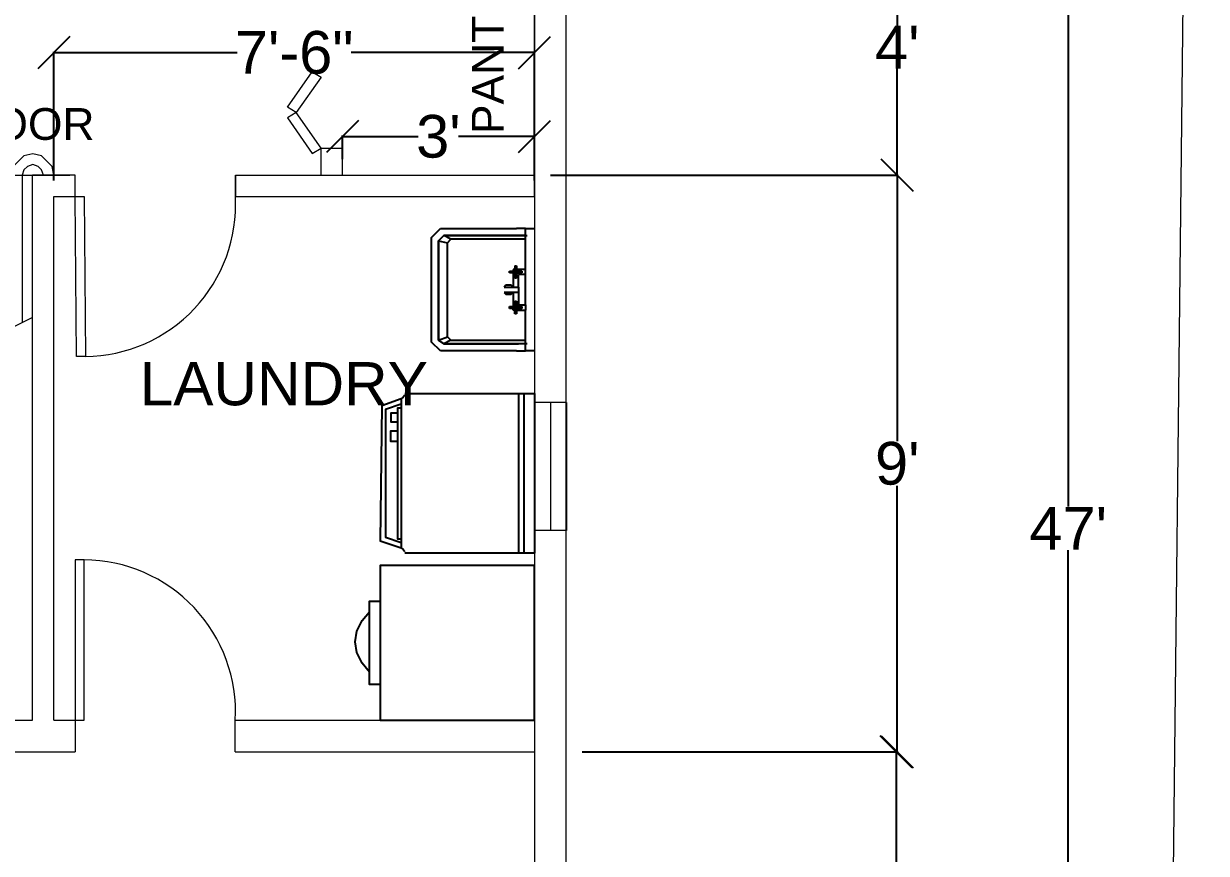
# Model space of a CAD drawing. Header units: inches. Extents: x 2489 to 6987, y 91 to 1364.
# Drawn here: x 5505.2 to 5726.9, y 803.9 to 959.5 of the extents above; entities that cross this region are included whole.
import ezdxf

# ---------------------------------------------------------------- set-up
doc = ezdxf.new("R2010")
doc.units = ezdxf.units.IN
doc.header["$MEASUREMENT"] = 0
doc.layers.add('PDF2_Geometry', color=7, linetype='Continuous')
doc.layers.add('PDF2_Text', color=7, linetype='Continuous')
doc.styles.add('PDF Arial', font='arial.ttf')
doc.styles.get("Standard").update_dxf_attribs({"font": 'arial.ttf'})
doc.dimstyles.get("Standard").update_dxf_attribs({"dimtxt": 8, "dimasz": 6, "dimexe": 0.18, "dimexo": 3, "dimgap": 0.09, "dimtad": 0, "dimtih": 1, "dimtoh": 1, "dimdec": 4, "dimzin": 0, "dimdsep": 46, "dimlunit": 4, "dimtxsty": 'Standard', "dimblk": 'OBLIQUE', "dimcen": 0.09, "dimadec": 0, "dimazin": 0, "dimtfac": 1, "dimtdec": 4, "dimtofl": 0, "dimtmove": 0, "dimatfit": 3, "dimldrblk": 'OBLIQUE', "dimfxl": 1, "dimtolj": 1, "dimtzin": 0, "dimarcsym": 0})

# ---------------------------------------------------------------- blocks, each defined once
blk = doc.blocks.new('_Oblique')
at = {"color": 0, "linetype": 'ByBlock', "lineweight": -2}
blk.add_line((-0.5, -0.5), (0.5, 0.5), dxfattribs=at)
blk = doc.blocks.new('*D108')
at = {"layer": 'Defpoints', "color": 0, "lineweight": 15, "transparency": 16777216}
for p in [(5606.92, 1146.92), (5701.03, 1146.92), (5606.92, 582.79)]:
    blk.add_point(p, dxfattribs=at)
at = {"layer": 'PDF2_Geometry', "color": 0, "lineweight": -2, "transparency": 16777216}
for p, q in [((5609.92, 1146.92), (5701.21, 1146.92)), ((5701.03, 1146.92), (5701.03, 868.95)), ((5701.03, 582.79), (5701.03, 860.77)), ((5609.92, 582.79), (5701.21, 582.79))]:
    blk.add_line(p, q, dxfattribs=at)
at = {"layer": 'PDF2_Geometry', "color": 0, "lineweight": -2, "transparency": 16777216, "xscale": 6, "yscale": 6, "zscale": 6}
for p, rotation in [((5701.03, 1146.92), 90), ((5701.03, 582.79), 270)]:
    blk.add_blockref('_Oblique', p, dxfattribs=dict(at, rotation=rotation))
at = {"layer": 'PDF2_Geometry', "color": 0, "lineweight": 9, "transparency": 16777216, "insert": (5701.03, 864.86), "char_height": 8, "attachment_point": 5}
blk.add_mtext("\\A1;47'", dxfattribs=at)
blk = doc.blocks.new('*D109')
at = {"layer": 'Defpoints', "color": 0, "lineweight": 15, "transparency": 16777216}
for p in [(5609.25, 822.95), (5668.79, 822.95), (5606.92, 582.79)]:
    blk.add_point(p, dxfattribs=at)
at = {"layer": 'PDF2_Geometry', "color": 0, "lineweight": -2, "transparency": 16777216}
for p, q in [((5612.25, 822.95), (5668.97, 822.95)), ((5668.79, 822.95), (5668.79, 707.04)), ((5668.79, 582.79), (5668.79, 698.69)), ((5609.92, 582.79), (5668.97, 582.79))]:
    blk.add_line(p, q, dxfattribs=at)
at = {"layer": 'PDF2_Geometry', "color": 0, "lineweight": -2, "transparency": 16777216, "xscale": 6, "yscale": 6, "zscale": 6}
for p, rotation in [((5668.79, 822.95), 90), ((5668.79, 582.79), 270)]:
    blk.add_blockref('_Oblique', p, dxfattribs=dict(at, rotation=rotation))
at = {"layer": 'PDF2_Geometry', "color": 0, "lineweight": 9, "transparency": 16777216, "insert": (5668.79, 702.87), "char_height": 8, "attachment_point": 5}
blk.add_mtext("\\A1;20'", dxfattribs=at)
blk = doc.blocks.new('*D100')
at = {"layer": 'Defpoints', "color": 0, "lineweight": 15, "transparency": 16777216}
for p in [(5600.93, 931.05), (5668.97, 931.05), (5606.92, 822.95)]:
    blk.add_point(p, dxfattribs=at)
at = {"layer": 'PDF2_Geometry', "color": 0, "lineweight": -2, "transparency": 16777216}
for p, q in [((5603.93, 931.05), (5669.15, 931.05)), ((5668.97, 931.05), (5668.97, 881.17)), ((5668.97, 822.95), (5668.97, 872.82)), ((5609.92, 822.95), (5669.15, 822.95))]:
    blk.add_line(p, q, dxfattribs=at)
at = {"layer": 'PDF2_Geometry', "color": 0, "lineweight": -2, "transparency": 16777216, "xscale": 6, "yscale": 6, "zscale": 6}
for p, rotation in [((5668.97, 931.05), 90), ((5668.97, 822.95), 270)]:
    blk.add_blockref('_Oblique', p, dxfattribs=dict(at, rotation=rotation))
at = {"layer": 'PDF2_Geometry', "color": 0, "lineweight": 9, "transparency": 16777216, "insert": (5668.97, 877), "char_height": 8, "attachment_point": 5}
blk.add_mtext("\\A1;9'", dxfattribs=at)
blk = doc.blocks.new('*D185')
at = {"color": 0, "lineweight": -2, "transparency": 16777216}
for p, q in [((5603.93, 979.05), (5669.15, 979.05)), ((5668.97, 979.05), (5668.97, 959.14)), ((5668.97, 931.05), (5668.97, 950.96)), ((5603.93, 931.05), (5669.15, 931.05))]:
    blk.add_line(p, q, dxfattribs=at)
at = {"layer": 'Defpoints', "color": 0, "lineweight": 15, "transparency": 16777216}
for p in [(5600.93, 979.05), (5668.97, 979.05), (5600.93, 931.05)]:
    blk.add_point(p, dxfattribs=at)
at = {"color": 0, "lineweight": -2, "transparency": 16777216, "xscale": 6, "yscale": 6, "zscale": 6}
for p, rotation in [((5668.97, 979.05), 90), ((5668.97, 931.05), 270)]:
    blk.add_blockref('_Oblique', p, dxfattribs=dict(at, rotation=rotation))
at = {"color": 0, "lineweight": 15, "transparency": 16777216, "insert": (5668.97, 955.05), "char_height": 8, "attachment_point": 5}
blk.add_mtext("\\A1;4'", dxfattribs=at)
blk = doc.blocks.new('*D186')
at = {"color": 0, "lineweight": -2, "transparency": 16777216}
for p, q in [((5564.93, 934.05), (5564.93, 938.47)), ((5564.93, 938.29), (5579.16, 938.29)), ((5600.93, 938.29), (5586.7, 938.29)), ((5600.93, 934.05), (5600.93, 938.47))]:
    blk.add_line(p, q, dxfattribs=at)
at = {"layer": 'Defpoints', "color": 0, "lineweight": 15, "transparency": 16777216}
for p in [(5600.93, 938.29), (5564.93, 931.05), (5600.93, 931.05)]:
    blk.add_point(p, dxfattribs=at)
at = {"color": 0, "lineweight": -2, "transparency": 16777216, "xscale": 6, "yscale": 6, "zscale": 6, "rotation": 180}
blk.add_blockref('_Oblique', (5564.93, 938.29), dxfattribs=at)
at = {"color": 0, "lineweight": -2, "transparency": 16777216, "xscale": 6, "yscale": 6, "zscale": 6}
blk.add_blockref('_Oblique', (5600.93, 938.29), dxfattribs=at)
at = {"color": 0, "lineweight": 15, "transparency": 16777216, "insert": (5582.93, 938.29), "char_height": 8, "attachment_point": 5}
blk.add_mtext("\\A1;3'", dxfattribs=at)
blk = doc.blocks.new('*D187')
at = {"color": 0, "lineweight": -2, "transparency": 16777216}
for p, q in [((5510.86, 930.06), (5510.86, 954.2)), ((5510.86, 954.02), (5545.2, 954.02)), ((5600.93, 954.02), (5566.58, 954.02)), ((5600.93, 930.06), (5600.93, 954.2))]:
    blk.add_line(p, q, dxfattribs=at)
at = {"layer": 'Defpoints', "color": 0, "lineweight": 15, "transparency": 16777216}
for p in [(5510.86, 954.02), (5510.86, 927.06), (5600.93, 927.06)]:
    blk.add_point(p, dxfattribs=at)
at = {"color": 0, "lineweight": -2, "transparency": 16777216, "xscale": 6, "yscale": 6, "zscale": 6}
for p, rotation in [((5510.86, 954.02), 180.0000105674483), ((5600.93, 954.02), 1.056744827643286e-05)]:
    blk.add_blockref('_Oblique', p, dxfattribs=dict(at, rotation=rotation))
at = {"color": 0, "lineweight": 15, "transparency": 16777216, "insert": (5555.89, 954.02), "char_height": 8, "attachment_point": 5}
blk.add_mtext('\\A1;7\'-6"', dxfattribs=at)

msp = doc.modelspace()

# ---------------------------------------------------------------- linework, layer by layer
at = {"lineweight": 15}
for p, q in [((5600.9281, 1033.77064), (5600.9281, 725.8773)), ((5606.91536, 725.87729), (5606.91536, 1033.77064)), ((5560.9281, 949.42155), (5560.9281, 949.4388)), ((5560.9281, 931.04783), (5560.9281, 936.14102)), ((5564.9281, 931.04783), (5564.9281, 936.12887)), ((5514.85768, 927.04143), (5514.85768, 931.04784)), ((5544.86948, 931.03293), (5600.93449, 931.04783)), ((5510.85771, 927.05635), (5514.85768, 927.04143)), ((5510.85771, 828.93272), (5514.85771, 828.93272)), ((5514.85771, 828.93272), (5514.85771, 822.94549))]:
    msp.add_line(p, q, dxfattribs=at)
at = {"layer": 'PDF2_Geometry', "lineweight": 25}
for p, q in [((5581.63604, 919.39326), (5583.29915, 921.05638)), ((5583.29914, 921.05636), (5597.60192, 921.05636)), ((5599.26501, 920.05847), (5599.26501, 921.05636)), ((5599.26501, 921.05636), (5600.9281, 921.05636)), ((5581.63604, 899.76853), (5581.63604, 919.39326)), ((5583.96434, 919.72584), (5582.96651, 918.72801)), ((5582.96651, 918.72801), (5583.96434, 919.72584)), ((5582.96651, 918.72801), (5584.6296, 918.39539)), ((5582.96651, 900.1011), (5582.96651, 918.72801)), ((5582.96653, 918.72802), (5582.96653, 900.10115)), ((5597.60192, 919.72584), (5583.96434, 919.72584)), ((5585.29486, 919.06065), (5583.96434, 919.72584)), ((5583.96434, 919.72584), (5597.60192, 919.72584)), ((5584.6296, 918.39539), (5585.29486, 919.06065)), ((5584.6296, 900.76637), (5584.6296, 918.39539)), ((5599.26504, 919.0606), (5585.29489, 919.0606)), ((5599.26501, 919.72584), (5597.60192, 919.72584)), ((5597.60192, 919.72584), (5599.26504, 919.72584)), ((5599.26499, 919.72585), (5599.26499, 920.05847)), ((5599.26501, 919.72589), (5599.59763, 919.72589)), ((5599.26501, 919.06065), (5599.26501, 919.72584)), ((5599.26504, 913.40601), (5599.26504, 919.0606)), ((5597.26929, 914.07129), (5597.60192, 914.07129)), ((5597.26929, 914.07126), (5597.26929, 913.40606)), ((5597.60192, 914.07126), (5597.60192, 913.40606)), ((5596.2714, 913.07343), (5596.93666, 913.07343)), ((5596.93666, 912.7408), (5596.2714, 912.7408)), ((5596.27142, 912.7408), (5596.27142, 913.07342)), ((5597.26924, 913.40605), (5596.93662, 913.40605)), ((5596.93662, 913.40605), (5596.93662, 913.07342)), ((5596.93662, 912.7408), (5596.93662, 910.07982)), ((5596.93666, 913.07343), (5597.26929, 913.07343)), ((5597.26929, 912.7408), (5596.93666, 912.7408)), ((5597.26929, 913.40606), (5597.26929, 913.07343)), ((5597.26929, 913.07343), (5597.26929, 912.7408)), ((5597.26929, 913.07343), (5597.60192, 913.07343)), ((5597.26929, 913.07342), (5597.60192, 913.07342)), ((5597.26929, 911.74291), (5597.26929, 912.7408)), ((5597.26929, 912.7408), (5597.60192, 912.7408)), ((5597.60192, 912.7408), (5597.26929, 912.7408)), ((5597.60192, 911.74293), (5597.26929, 911.74293)), ((5597.2693, 913.07342), (5597.60192, 913.07342)), ((5597.2693, 912.7408), (5597.60192, 912.7408)), ((5599.26498, 913.40605), (5597.60187, 913.40605)), ((5597.6019, 913.07344), (5598.59976, 913.07344)), ((5597.60192, 913.40606), (5597.60192, 913.07343)), ((5597.60192, 913.07343), (5597.60192, 912.7408)), ((5597.60192, 913.07342), (5597.93454, 913.07342)), ((5597.60192, 912.7408), (5597.93454, 912.7408)), ((5598.59975, 912.7408), (5597.60192, 912.7408)), ((5597.60192, 912.7408), (5597.60192, 911.74293)), ((5597.60192, 912.7408), (5597.93449, 912.7408)), ((5599.26498, 912.40818), (5597.93449, 912.40818)), ((5597.93452, 910.07983), (5597.93452, 912.40819)), ((5595.60614, 910.41245), (5595.27351, 910.07982)), ((5595.27351, 910.07982), (5596.93666, 910.07982)), ((5595.93877, 910.41245), (5595.60614, 910.41245)), ((5596.60403, 910.41245), (5595.93877, 910.41245)), ((5596.93666, 910.07982), (5596.60403, 910.41245)), ((5596.93664, 910.07979), (5597.26926, 910.07979)), ((5596.93665, 910.07983), (5597.93452, 910.07983)), ((5597.93449, 910.07982), (5597.93449, 909.08195)), ((5595.27351, 909.08193), (5595.60614, 908.7493)), ((5596.93666, 909.08193), (5595.27351, 909.08193)), ((5595.60614, 908.7493), (5595.93877, 908.7493)), ((5595.93877, 908.7493), (5596.60403, 908.7493)), ((5596.60403, 908.7493), (5596.93666, 909.08193)), ((5596.93662, 909.08195), (5596.93662, 906.42097)), ((5597.93452, 909.08196), (5596.93665, 909.08196)), ((5597.26929, 907.41884), (5597.60192, 907.41884)), ((5597.26929, 906.42095), (5597.26929, 907.41884)), ((5597.60192, 907.41884), (5597.60192, 906.42095)), ((5597.93449, 909.08195), (5597.93449, 906.7536)), ((5596.2714, 906.42095), (5596.93666, 906.42095)), ((5596.93666, 906.08832), (5596.2714, 906.08832)), ((5596.27142, 906.08835), (5596.27142, 906.42097)), ((5596.93662, 905.75573), (5596.93662, 906.08835)), ((5597.26924, 905.75573), (5596.93662, 905.75573)), ((5596.93666, 906.42095), (5597.26929, 906.42095)), ((5597.26929, 906.08832), (5596.93666, 906.08832)), ((5597.26926, 906.08832), (5597.60188, 906.08832)), ((5597.26929, 906.42097), (5597.60192, 906.42097)), ((5597.60192, 906.42095), (5597.26929, 906.42095)), ((5597.26929, 906.08835), (5597.26929, 905.75572)), ((5597.26929, 906.08832), (5597.26929, 905.75569)), ((5597.60192, 906.08832), (5597.26929, 906.08832)), ((5597.26929, 905.75569), (5597.60192, 905.75569)), ((5597.60192, 905.09048), (5597.26929, 905.09048)), ((5597.2693, 906.08832), (5597.2693, 906.42094)), ((5597.2693, 906.42094), (5597.60192, 906.42094)), ((5597.2693, 905.09048), (5597.2693, 905.75572)), ((5597.60187, 905.75573), (5597.93449, 905.75573)), ((5597.60192, 906.42097), (5597.93454, 906.42097)), ((5597.60192, 906.42095), (5597.60192, 906.08832)), ((5597.60192, 906.42094), (5597.93454, 906.42094)), ((5597.60192, 905.75572), (5597.60192, 906.08835)), ((5597.93454, 906.08832), (5597.60192, 906.08832)), ((5597.60192, 906.08832), (5597.93454, 906.08832)), ((5597.60192, 906.08832), (5597.60192, 905.7557)), ((5597.60192, 905.75572), (5597.60192, 905.09048)), ((5597.60192, 905.75569), (5597.93454, 905.75569)), ((5597.93449, 906.42095), (5597.93449, 906.75358)), ((5597.93449, 906.75358), (5599.26501, 906.75358)), ((5597.9345, 906.42094), (5598.59975, 906.42094)), ((5598.59975, 906.08832), (5597.9345, 906.08832)), ((5597.93452, 905.75574), (5599.26501, 905.75574)), ((5597.93455, 905.75571), (5597.93455, 906.08833)), ((5599.26501, 906.75358), (5599.26501, 905.75569)), ((5599.26504, 900.10111), (5599.26504, 905.75569)), ((5582.96651, 900.1011), (5584.6296, 900.76637)), ((5584.6296, 900.76637), (5585.29486, 900.1011)), ((5583.29915, 898.10542), (5581.63604, 899.76853)), ((5583.96434, 899.43591), (5582.96651, 900.1011)), ((5582.96653, 900.10115), (5583.9644, 899.43591)), ((5597.60192, 898.10542), (5583.29915, 898.10542)), ((5585.29486, 900.1011), (5583.96434, 899.43591)), ((5597.60192, 899.43591), (5583.96434, 899.43591)), ((5583.9644, 899.43591), (5597.60192, 899.43591)), ((5585.29489, 900.10111), (5599.26504, 900.10111)), ((5599.26501, 899.43591), (5597.60192, 899.43591)), ((5597.60192, 899.43591), (5597.93455, 899.43591)), ((5599.26504, 899.43587), (5597.60192, 899.43587)), ((5597.60192, 898.10539), (5599.26504, 898.10539)), ((5599.59763, 899.43591), (5599.26501, 899.43591)), ((5599.26501, 899.10329), (5599.26501, 899.43591)), ((5599.26501, 898.10539), (5599.26501, 899.10328)), ((5600.9281, 898.10539), (5599.26501, 898.10539)), ((5599.26504, 899.43587), (5599.26504, 900.10112))]:
    msp.add_line(p, q, dxfattribs=at)
at = {"layer": 'PDF2_Geometry', "lineweight": 9}
msp.add_line((5606.93523, 888.44859), (5606.93523, 864.44859), dxfattribs=at)
for points in [[(5714.61467, 249.68056), (5726.9217, 1356.92857)], [(5600.93448, 933.37619), (5600.93448, 964.64273)], [(5560.9366, 936.12887), (5556.2799, 942.78122), (5554.61682, 943.77918), (5559.27351, 950.43153), (5560.9366, 949.4337), (5556.2799, 942.78122), (5554.61682, 941.7834), (5559.27351, 935.13092), (5560.9366, 936.12887), (5564.9281, 936.12887)], [(5466.95154, 884.4807), (5466.95154, 931.04785), (5502.87478, 931.04785), (5513.85132, 931.04785)], [(5453.64665, 877.82822), (5506.86628, 904.438)], [(5606.93523, 888.44859), (5600.93523, 888.44859)], [(5600.93523, 864.44859), (5600.93523, 888.44859)], [(5603.93523, 888.44859), (5603.93523, 864.44859)], [(5606.93523, 864.44859), (5600.93523, 864.44859)]]:
    msp.add_lwpolyline(points, dxfattribs=at)
at = {"layer": 'PDF2_Geometry', "lineweight": 18}
for points in [[(5510.85771, 931.04785), (5510.52509, 932.71096), (5509.52722, 933.70883), (5508.52936, 934.70669), (5506.86624, 935.03932), (5505.20313, 934.70669), (5504.20526, 933.70883), (5503.20739, 932.71096), (5502.87477, 931.04785)], [(5508.86199, 931.04785), (5508.52936, 932.04574), (5507.8641, 932.71093), (5506.86628, 933.04356), (5505.86839, 932.71093), (5505.20313, 932.04574), (5504.8705, 931.04785), (5504.8705, 903.44017)]]:
    msp.add_lwpolyline(points, dxfattribs=at)
at = {"layer": 'PDF2_Geometry', "lineweight": 20}
for points in [[(5514.85768, 931.04784), (5506.8023, 931.04785)], [(5506.85771, 828.9327), (5506.85771, 931.04784)], [(5544.86948, 927.04143), (5544.86948, 931.03293), (5544.86948, 927.04143)], [(5600.93449, 927.05636), (5600.93449, 931.04783)], [(5510.85771, 828.93272), (5510.85771, 927.05635)], [(5544.86948, 927.0562), (5600.93449, 927.05636)], [(5354.79379, 828.93272), (5506.85771, 828.9327)], [(5544.85772, 828.9327), (5600.9281, 828.93269)], [(5544.85772, 822.94548), (5544.85772, 828.9327)], [(5360.78099, 822.94552), (5514.85771, 822.94549)], [(5544.85772, 822.94548), (5600.9281, 822.94547)]]:
    msp.add_lwpolyline(points, dxfattribs=at)
at = {"layer": 'PDF2_Geometry', "lineweight": 9}
for points in [[(5514.85768, 927.04143), (5516.52429, 927.05387), (5516.74813, 897.05472), (5515.08152, 897.04228)], [(5514.85771, 828.9327), (5516.52437, 828.9327), (5516.52437, 858.93269), (5514.85771, 858.93269)]]:
    msp.add_lwpolyline(points, close=True, dxfattribs=at)
at = {"layer": 'PDF2_Geometry', "lineweight": 25}
for points in [[(5599.26504, 921.05635), (5597.60192, 921.05635)], [(5598.59978, 913.07342), (5598.59978, 912.7408)], [(5599.26501, 912.40817), (5599.26501, 913.40606)], [(5599.26504, 906.75356), (5599.26504, 912.40815)], [(5598.59978, 906.42097), (5598.59978, 906.08835)], [(5576.64666, 889.80262), (5576.31403, 889.46999), (5575.9814, 889.13736), (5575.9814, 861.19706), (5576.31403, 860.86442), (5576.64666, 860.53179)], [(5576.64666, 890.13525), (5600.9281, 890.13525), (5600.9281, 860.19916), (5576.64666, 860.19916)], [(5597.93449, 890.13525), (5597.93449, 860.19916)], [(5598.93238, 890.13525), (5598.93238, 860.19916)], [(5575.9814, 889.13736), (5572.32253, 887.80683), (5571.9899, 862.52757), (5575.9814, 861.19706)], [(5575.9814, 888.13947), (5572.98779, 887.14164), (5572.98779, 863.19277), (5575.9814, 862.19495)], [(5575.9814, 862.86014), (5575.31614, 862.86014), (5575.31614, 887.47427), (5575.9814, 887.47427)], [(5575.31614, 886.47638), (5573.98568, 886.47638), (5573.98568, 884.81329), (5575.31614, 884.81329)], [(5575.31614, 881.15442), (5573.98568, 881.15442), (5573.98568, 883.15014), (5575.31614, 883.15014)], [(5571.9899, 835.5851), (5569.99419, 835.5851), (5569.99419, 843.23547), (5569.99419, 851.2184), (5571.9899, 851.2184)], [(5569.99419, 837.91345), (5568.66367, 839.5766), (5567.66584, 841.57232), (5567.33321, 843.56804), (5567.66584, 845.56382), (5568.66367, 847.55953), (5569.99419, 849.22262)]]:
    msp.add_lwpolyline(points, dxfattribs=at)
msp.add_lwpolyline([(5571.9899, 828.93269), (5600.9281, 828.93269), (5600.9281, 857.87082), (5571.9899, 857.87082)], close=True, dxfattribs=at)
at = {"layer": 'PDF2_Geometry', "lineweight": 9}
for centre, start, end in [((5516.41284, 925.54851), 270.6741687, 3.0031569), ((5516.40169, 830.43718), 356.9735003, 89.7533423)]:
    msp.add_arc(centre, 28.49577, start, end, dxfattribs=at)

# ---------------------------------------------------------------- texts
at = {"layer": 'PDF2_Text', "insert": (5595.16845, 938.76103), "char_height": 5.952435, "attachment_point": 7, "rotation": 90, "style": 'PDF Arial'}
msp.add_mtext('PANTRY', dxfattribs=at)
at = {"layer": 'PDF2_Text', "attachment_point": 7, "style": 'PDF Arial'}
for s, insert, char_height in [('TO UPPER FLOOR', (5444.99772, 937.59432), 5.9524346), ('LAUNDRY', (5526.93137, 887.80687), 8.095545)]:
    msp.add_mtext(s, dxfattribs=dict(at, insert=insert, char_height=char_height))

# ---------------------------------------------------------------- dimensions: what is measured, and where the dimension line sits
at = {"lineweight": 15}
dim = msp.add_linear_dim(base=(5668.96946, 979.04783), p1=(5600.93449, 931.04783), p2=(5600.9281, 979.04783), angle=90, dimstyle='Standard', dxfattribs=at)
dim.commit()
dim.dimension.update_dxf_attribs({"geometry": '*D185', "text_midpoint": (5668.96946, 955.04783)})
dim = msp.add_aligned_dim(p1=(5600.9281, 927.05636), p2=(5510.85771, 927.05635), distance=-26.96235, text='7\'-6"', dimstyle='Standard', dxfattribs=at)
dim.commit()
dim.dimension.update_dxf_attribs({"geometry": '*D187', "text_midpoint": (5555.8929, 954.0187)})
dim = msp.add_linear_dim(base=(5600.9281, 938.29213), p1=(5564.9281, 931.04783), p2=(5600.9281, 931.04783), dimstyle='Standard', dxfattribs=at)
dim.commit()
dim.dimension.update_dxf_attribs({"geometry": '*D186', "text_midpoint": (5582.9281, 938.29213)})
at = {"layer": 'PDF2_Geometry', "lineweight": 9}
for base, p1, p2, text, picture, middle in [((5701.02779, 1146.91989), (5606.92164, 582.79196), (5606.9217, 1146.91989), "47'", '*D108', (5701.02779, 864.85593)), ((5668.96946, 931.04785), (5606.91737, 822.94552), (5600.93128, 931.04785), "9'", '*D100', (5668.96946, 876.99668)), ((5668.78946, 822.94551), (5606.92139, 582.79203), (5609.25005, 822.94551), "20'", '*D109', (5668.78946, 702.86877))]:
    dim = msp.add_linear_dim(base=base, p1=p1, p2=p2, angle=90, text=text, dimstyle='Standard', dxfattribs=at)
    dim.commit()
    dim.dimension.update_dxf_attribs({"geometry": picture, "text_midpoint": middle})

doc.saveas('drawing.dxf')
